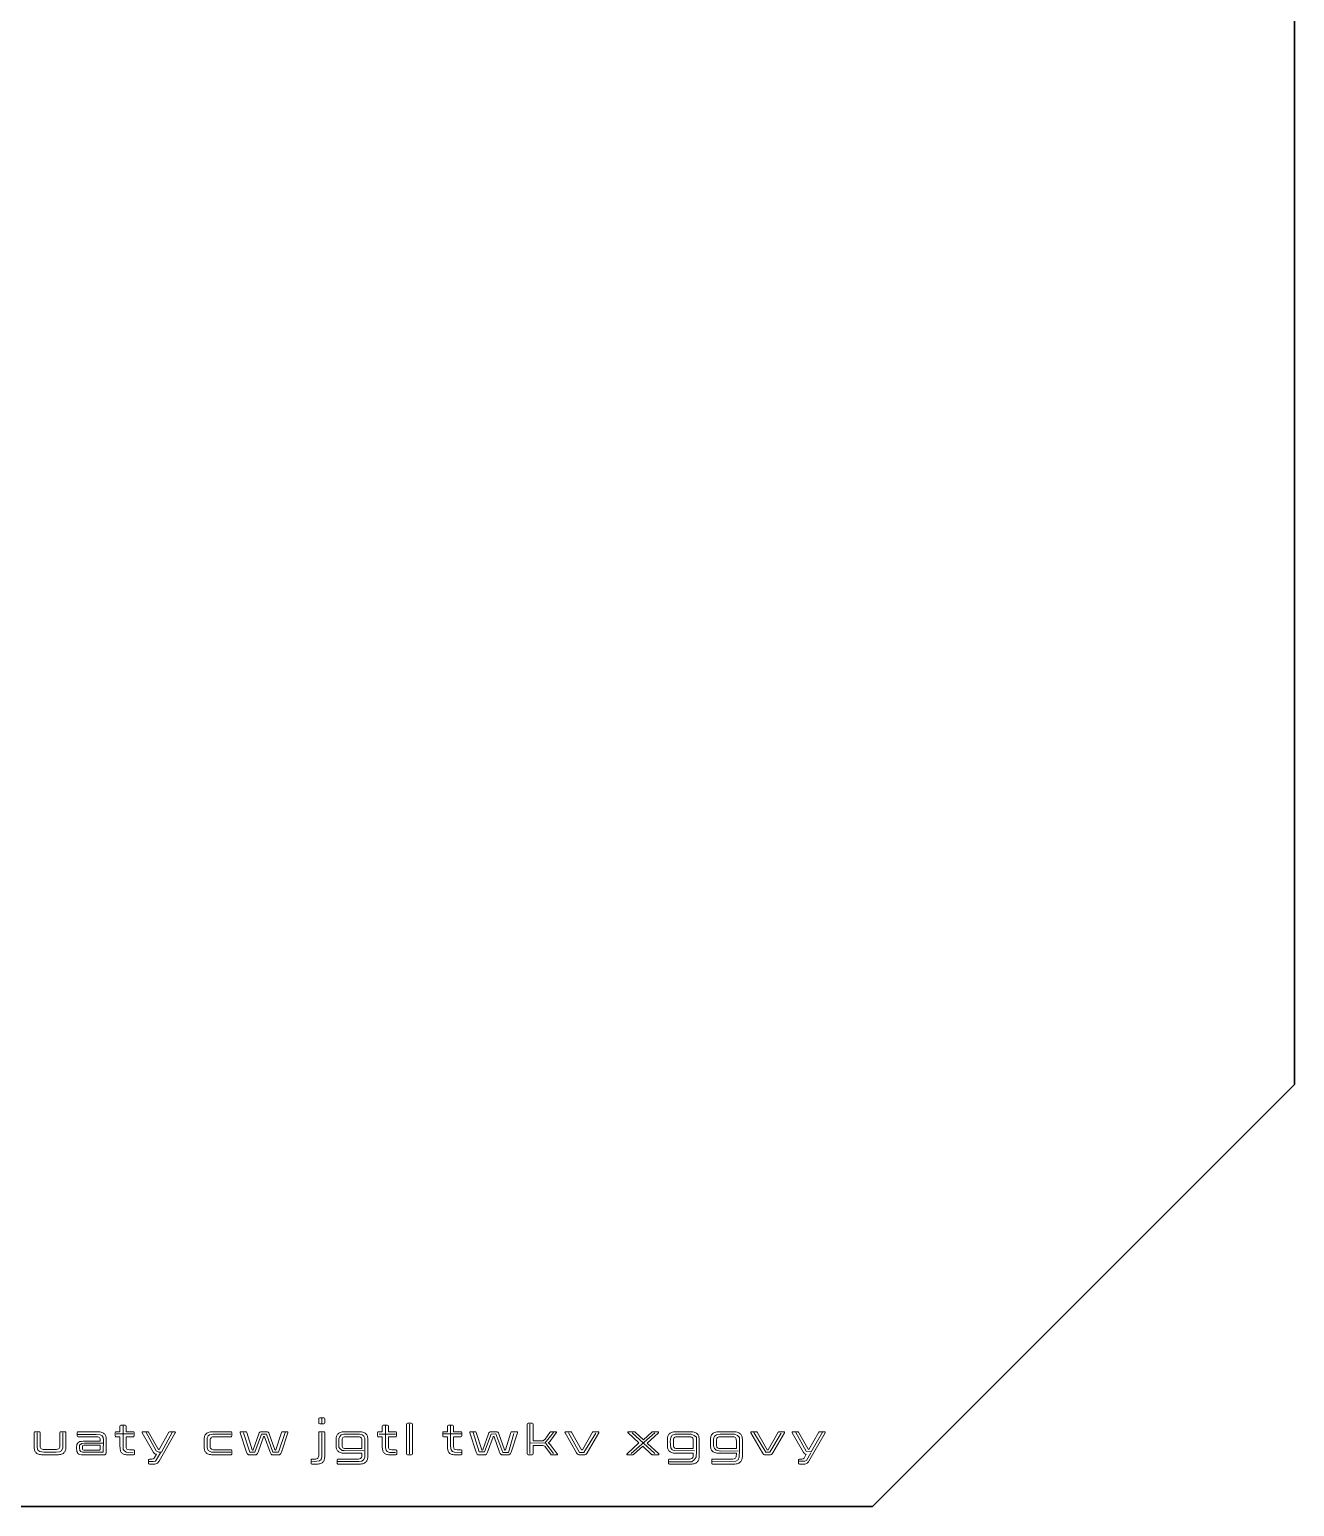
# Model space of a CAD drawing. Extents: x 6 to 143, y -103 to -23.
# Drawn here: x 108.61 to 142.86, y -102.86 to -62.86 of the extents above; entities that cross this region are included whole.
import ezdxf

# ---------------------------------------------------------------- set-up
doc = ezdxf.new("R2010")
doc.units = 0
doc.header["$MEASUREMENT"] = 0
doc.layers.add('Cipher3', color=7, linetype='Continuous', lineweight=0)
doc.layers.add('EdgeTop', color=7, linetype='Continuous', lineweight=0)

msp = doc.modelspace()

# ---------------------------------------------------------------- linework, layer by layer
at = {"layer": 'Cipher3', "color": 250, "lineweight": 15, "true_color": 0x231f20}
for p, q in [((116.519, -100.471), (116.519, -100.605)), ((118.896, -100.629), (118.896, -101.43)), ((122.157, -100.632), (122.157, -101.427)), ((110.953, -100.893), (111.415, -100.893)), ((118.075, -100.896), (118.519, -100.896)), ((119.808, -100.89), (120.294, -100.89)), ((122.591, -101.154), (122.793, -101.427)), ((125.542, -100.861), (124.893, -101.427)), ((124.92, -100.861), (125.534, -101.427))]:
    msp.add_line(p, q, dxfattribs=at)
for points in [[(111.14, -100.673), (111.14, -101.172), (111.14, -101.315), (111.168, -101.342), (111.224, -101.384), (111.409, -101.395)], [(118.245, -100.676), (118.245, -101.266), (118.264, -101.336), (118.289, -101.37), (118.355, -101.392), (118.519, -101.398)], [(120.007, -100.67), (120.007, -101.223), (120.025, -101.319), (120.055, -101.371), (120.109, -101.385), (120.294, -101.395)], [(108.813, -100.86), (108.813, -101.253), (108.835, -101.334), (108.881, -101.368), (108.995, -101.389), (109.326, -101.389), (109.415, -101.374), (109.47, -101.347), (109.508, -101.272), (109.508, -100.86)], [(109.914, -100.904), (110.411, -100.904), (110.522, -100.914), (110.571, -100.944), (110.599, -100.989), (110.607, -101.057), (110.598, -101.384), (110.04, -101.384), (109.992, -101.371), (109.968, -101.344), (109.959, -101.272), (109.962, -101.194), (110.019, -101.156), (110.091, -101.145), (110.613, -101.144)], [(111.758, -100.839), (112.032, -101.354), (112.105, -101.384), (112.183, -101.384), (112.475, -100.839)], [(114.057, -100.903), (113.571, -100.903), (113.477, -100.92), (113.442, -100.944), (113.413, -101.001), (113.413, -101.126), (113.413, -101.272), (113.444, -101.339), (113.48, -101.362), (113.531, -101.385), (114.057, -101.385)], [(114.4, -100.861), (114.569, -101.385), (114.704, -101.385), (114.886, -100.903), (115.025, -100.896), (115.198, -101.385), (115.345, -101.385), (115.527, -100.852)], [(116.519, -100.864), (116.519, -101.507), (116.5, -101.581), (116.456, -101.625), (116.242, -101.645)], [(116.954, -101.636), (117.536, -101.636), (117.606, -101.629), (117.662, -101.589), (117.683, -101.518), (117.683, -101.008), (117.66, -100.95), (117.616, -100.915), (117.541, -100.896), (117.12, -100.896), (117.047, -100.919), (117.008, -100.96), (116.983, -101.024), (116.983, -101.248), (117.013, -101.291), (117.068, -101.338), (117.125, -101.346), (117.654, -101.347)], [(120.621, -100.855), (120.782, -101.379), (120.93, -101.379), (121.109, -100.898), (121.236, -100.89), (121.419, -101.395), (121.574, -101.395), (121.719, -100.88)], [(122.17, -101.134), (122.562, -101.145), (122.793, -100.855)], [(123.204, -100.861), (123.499, -101.398), (123.618, -101.398), (123.94, -100.871)], [(125.926, -101.65), (126.543, -101.65), (126.602, -101.597), (126.654, -101.523), (126.662, -101.365), (126.662, -100.976), (126.606, -100.933), (126.523, -100.899), (126.401, -100.899), (126.087, -100.899), (126.009, -100.928), (125.974, -100.987), (125.955, -101.094), (125.97, -101.272), (126.004, -101.323), (126.064, -101.346), (126.614, -101.352)], [(127.089, -101.65), (127.733, -101.631), (127.792, -101.594), (127.819, -101.524), (127.829, -101.33), (127.829, -100.986), (127.778, -100.939), (127.693, -100.899), (127.304, -100.899), (127.208, -100.92), (127.156, -100.95), (127.124, -101.024), (127.124, -101.217), (127.151, -101.291), (127.196, -101.333), (127.317, -101.357), (127.793, -101.355)], [(128.217, -100.855), (128.542, -101.387), (128.652, -101.387), (128.96, -100.869)], [(129.355, -100.855), (129.634, -101.362), (129.771, -101.379), (130.082, -100.847)], [(112.156, -101.406), (112.019, -101.626), (111.954, -101.639), (111.85, -101.639)], [(129.758, -101.406), (129.642, -101.61), (129.596, -101.632), (129.449, -101.632)]]:
    msp.add_lwpolyline(points, dxfattribs=at)
for points, knots in [([(111.056, -100.832), (111.056, -100.832), (111.056, -100.681), (111.056, -100.681), (111.056, -100.664), (111.064, -100.656), (111.081, -100.656), (111.081, -100.656), (111.194, -100.656), (111.194, -100.656), (111.211, -100.656), (111.219, -100.664), (111.219, -100.681), (111.219, -100.681), (111.219, -100.832), (111.219, -100.832), (111.219, -100.832), (111.419, -100.832), (111.419, -100.832), (111.433, -100.832), (111.44, -100.839), (111.44, -100.852), (111.44, -100.852), (111.44, -100.946), (111.44, -100.946), (111.44, -100.96), (111.433, -100.967), (111.419, -100.967), (111.419, -100.967), (111.219, -100.967), (111.219, -100.967), (111.219, -100.967), (111.219, -101.232), (111.219, -101.232), (111.219, -101.264), (111.226, -101.287), (111.239, -101.302), (111.252, -101.317), (111.277, -101.324), (111.315, -101.324), (111.315, -101.324), (111.426, -101.324), (111.426, -101.324), (111.44, -101.324), (111.447, -101.331), (111.447, -101.345), (111.447, -101.345), (111.447, -101.439), (111.447, -101.439), (111.447, -101.452), (111.44, -101.459), (111.426, -101.459), (111.426, -101.459), (111.288, -101.459), (111.288, -101.459), (111.242, -101.459), (111.204, -101.455), (111.175, -101.447), (111.145, -101.438), (111.121, -101.425), (111.103, -101.407), (111.085, -101.388), (111.073, -101.365), (111.066, -101.336), (111.059, -101.307), (111.056, -101.272), (111.056, -101.232), (111.056, -101.232), (111.056, -100.967), (111.056, -100.967), (111.056, -100.967), (110.947, -100.967), (110.947, -100.967), (110.933, -100.967), (110.927, -100.96), (110.927, -100.946), (110.927, -100.946), (110.927, -100.852), (110.927, -100.852), (110.927, -100.839), (110.933, -100.832), (110.947, -100.832), (110.947, -100.832), (111.056, -100.832), (111.056, -100.832)], [0, 0, 0, 0, 1, 1, 1, 2, 2, 2, 3, 3, 3, 4, 4, 4, 5, 5, 5, 6, 6, 6, 7, 7, 7, 8, 8, 8, 9, 9, 9, 10, 10, 10, 11, 11, 11, 12, 12, 12, 13, 13, 13, 14, 14, 14, 15, 15, 15, 16, 16, 16, 17, 17, 17, 18, 18, 18, 19, 19, 19, 20, 20, 20, 21, 21, 21, 22, 22, 22, 23, 23, 23, 24, 24, 24, 25, 25, 25, 26, 26, 26, 27, 27, 27, 28, 28, 28, 28]), ([(116.576, -100.458), (116.592, -100.458), (116.601, -100.466), (116.601, -100.483), (116.601, -100.483), (116.601, -100.592), (116.601, -100.592), (116.601, -100.609), (116.592, -100.618), (116.576, -100.618), (116.576, -100.618), (116.464, -100.618), (116.464, -100.618), (116.446, -100.618), (116.437, -100.609), (116.437, -100.592), (116.437, -100.592), (116.437, -100.483), (116.437, -100.483), (116.437, -100.466), (116.446, -100.458), (116.464, -100.458), (116.464, -100.458), (116.576, -100.458), (116.576, -100.458)], [0, 0, 0, 0, 1, 1, 1, 2, 2, 2, 3, 3, 3, 4, 4, 4, 5, 5, 5, 6, 6, 6, 7, 7, 7, 8, 8, 8, 8]), ([(118.158, -100.832), (118.158, -100.832), (118.158, -100.681), (118.158, -100.681), (118.158, -100.664), (118.167, -100.656), (118.183, -100.656), (118.183, -100.656), (118.297, -100.656), (118.297, -100.656), (118.313, -100.656), (118.322, -100.664), (118.322, -100.681), (118.322, -100.681), (118.322, -100.832), (118.322, -100.832), (118.322, -100.832), (118.522, -100.832), (118.522, -100.832), (118.535, -100.832), (118.542, -100.839), (118.542, -100.852), (118.542, -100.852), (118.542, -100.946), (118.542, -100.946), (118.542, -100.96), (118.535, -100.967), (118.522, -100.967), (118.522, -100.967), (118.322, -100.967), (118.322, -100.967), (118.322, -100.967), (118.322, -101.232), (118.322, -101.232), (118.322, -101.264), (118.328, -101.287), (118.341, -101.302), (118.354, -101.317), (118.38, -101.324), (118.418, -101.324), (118.418, -101.324), (118.529, -101.324), (118.529, -101.324), (118.542, -101.324), (118.549, -101.331), (118.549, -101.345), (118.549, -101.345), (118.549, -101.439), (118.549, -101.439), (118.549, -101.452), (118.542, -101.459), (118.529, -101.459), (118.529, -101.459), (118.39, -101.459), (118.39, -101.459), (118.345, -101.459), (118.307, -101.455), (118.277, -101.447), (118.248, -101.438), (118.224, -101.425), (118.206, -101.407), (118.188, -101.388), (118.175, -101.365), (118.169, -101.336), (118.162, -101.307), (118.158, -101.272), (118.158, -101.232), (118.158, -101.232), (118.158, -100.967), (118.158, -100.967), (118.158, -100.967), (118.05, -100.967), (118.05, -100.967), (118.036, -100.967), (118.029, -100.96), (118.029, -100.946), (118.029, -100.946), (118.029, -100.852), (118.029, -100.852), (118.029, -100.839), (118.036, -100.832), (118.05, -100.832), (118.05, -100.832), (118.158, -100.832), (118.158, -100.832)], [0, 0, 0, 0, 1, 1, 1, 2, 2, 2, 3, 3, 3, 4, 4, 4, 5, 5, 5, 6, 6, 6, 7, 7, 7, 8, 8, 8, 9, 9, 9, 10, 10, 10, 11, 11, 11, 12, 12, 12, 13, 13, 13, 14, 14, 14, 15, 15, 15, 16, 16, 16, 17, 17, 17, 18, 18, 18, 19, 19, 19, 20, 20, 20, 21, 21, 21, 22, 22, 22, 23, 23, 23, 24, 24, 24, 25, 25, 25, 26, 26, 26, 27, 27, 27, 28, 28, 28, 28]), ([(118.952, -100.602), (118.968, -100.602), (118.977, -100.61), (118.977, -100.627), (118.977, -100.627), (118.977, -101.434), (118.977, -101.434), (118.977, -101.451), (118.968, -101.459), (118.952, -101.459), (118.952, -101.459), (118.839, -101.459), (118.839, -101.459), (118.823, -101.459), (118.814, -101.451), (118.814, -101.434), (118.814, -101.434), (118.814, -100.627), (118.814, -100.627), (118.814, -100.61), (118.823, -100.602), (118.839, -100.602), (118.839, -100.602), (118.952, -100.602), (118.952, -100.602)], [0, 0, 0, 0, 1, 1, 1, 2, 2, 2, 3, 3, 3, 4, 4, 4, 5, 5, 5, 6, 6, 6, 7, 7, 7, 8, 8, 8, 8]), ([(119.924, -100.832), (119.924, -100.832), (119.924, -100.681), (119.924, -100.681), (119.924, -100.664), (119.932, -100.656), (119.949, -100.656), (119.949, -100.656), (120.062, -100.656), (120.062, -100.656), (120.079, -100.656), (120.087, -100.664), (120.087, -100.681), (120.087, -100.681), (120.087, -100.832), (120.087, -100.832), (120.087, -100.832), (120.287, -100.832), (120.287, -100.832), (120.301, -100.832), (120.308, -100.839), (120.308, -100.852), (120.308, -100.852), (120.308, -100.946), (120.308, -100.946), (120.308, -100.96), (120.301, -100.967), (120.287, -100.967), (120.287, -100.967), (120.087, -100.967), (120.087, -100.967), (120.087, -100.967), (120.087, -101.232), (120.087, -101.232), (120.087, -101.264), (120.094, -101.287), (120.107, -101.302), (120.12, -101.317), (120.145, -101.324), (120.183, -101.324), (120.183, -101.324), (120.294, -101.324), (120.294, -101.324), (120.308, -101.324), (120.315, -101.331), (120.315, -101.345), (120.315, -101.345), (120.315, -101.439), (120.315, -101.439), (120.315, -101.452), (120.308, -101.459), (120.294, -101.459), (120.294, -101.459), (120.156, -101.459), (120.156, -101.459), (120.11, -101.459), (120.073, -101.455), (120.043, -101.447), (120.013, -101.438), (119.989, -101.425), (119.971, -101.407), (119.954, -101.388), (119.941, -101.365), (119.934, -101.336), (119.927, -101.307), (119.924, -101.272), (119.924, -101.232), (119.924, -101.232), (119.924, -100.967), (119.924, -100.967), (119.924, -100.967), (119.815, -100.967), (119.815, -100.967), (119.802, -100.967), (119.795, -100.96), (119.795, -100.946), (119.795, -100.946), (119.795, -100.852), (119.795, -100.852), (119.795, -100.839), (119.802, -100.832), (119.815, -100.832), (119.815, -100.832), (119.924, -100.832), (119.924, -100.832)], [0, 0, 0, 0, 1, 1, 1, 2, 2, 2, 3, 3, 3, 4, 4, 4, 5, 5, 5, 6, 6, 6, 7, 7, 7, 8, 8, 8, 9, 9, 9, 10, 10, 10, 11, 11, 11, 12, 12, 12, 13, 13, 13, 14, 14, 14, 15, 15, 15, 16, 16, 16, 17, 17, 17, 18, 18, 18, 19, 19, 19, 20, 20, 20, 21, 21, 21, 22, 22, 22, 23, 23, 23, 24, 24, 24, 25, 25, 25, 26, 26, 26, 27, 27, 27, 28, 28, 28, 28]), ([(122.219, -100.602), (122.236, -100.602), (122.244, -100.61), (122.244, -100.627), (122.244, -100.627), (122.244, -101.08), (122.244, -101.08), (122.244, -101.08), (122.454, -101.08), (122.454, -101.08), (122.47, -101.08), (122.484, -101.079), (122.495, -101.078), (122.506, -101.077), (122.516, -101.075), (122.524, -101.071), (122.533, -101.068), (122.54, -101.063), (122.546, -101.057), (122.553, -101.051), (122.56, -101.042), (122.568, -101.032), (122.568, -101.032), (122.695, -100.851), (122.695, -100.851), (122.7, -100.844), (122.705, -100.839), (122.71, -100.836), (122.715, -100.833), (122.721, -100.832), (122.73, -100.832), (122.73, -100.832), (122.859, -100.832), (122.859, -100.832), (122.867, -100.832), (122.873, -100.835), (122.875, -100.841), (122.877, -100.848), (122.876, -100.855), (122.87, -100.863), (122.87, -100.863), (122.723, -101.065), (122.723, -101.065), (122.7, -101.096), (122.677, -101.121), (122.652, -101.138), (122.683, -101.156), (122.71, -101.18), (122.733, -101.211), (122.733, -101.211), (122.895, -101.431), (122.895, -101.431), (122.9, -101.437), (122.901, -101.443), (122.898, -101.45), (122.896, -101.456), (122.89, -101.459), (122.882, -101.459), (122.882, -101.459), (122.754, -101.459), (122.754, -101.459), (122.744, -101.459), (122.737, -101.458), (122.732, -101.456), (122.727, -101.454), (122.723, -101.449), (122.718, -101.443), (122.718, -101.443), (122.579, -101.251), (122.579, -101.251), (122.565, -101.233), (122.551, -101.22), (122.535, -101.213), (122.519, -101.207), (122.496, -101.203), (122.465, -101.203), (122.465, -101.203), (122.244, -101.203), (122.244, -101.203), (122.244, -101.203), (122.244, -101.434), (122.244, -101.434), (122.244, -101.451), (122.236, -101.459), (122.219, -101.459), (122.219, -101.459), (122.107, -101.459), (122.107, -101.459), (122.089, -101.459), (122.081, -101.451), (122.081, -101.434), (122.081, -101.434), (122.081, -100.627), (122.081, -100.627), (122.081, -100.61), (122.089, -100.602), (122.107, -100.602), (122.107, -100.602), (122.219, -100.602), (122.219, -100.602)], [0, 0, 0, 0, 1, 1, 1, 2, 2, 2, 3, 3, 3, 4, 4, 4, 5, 5, 5, 6, 6, 6, 7, 7, 7, 8, 8, 8, 9, 9, 9, 10, 10, 10, 11, 11, 11, 12, 12, 12, 13, 13, 13, 14, 14, 14, 15, 15, 15, 16, 16, 16, 17, 17, 17, 18, 18, 18, 19, 19, 19, 20, 20, 20, 21, 21, 21, 22, 22, 22, 23, 23, 23, 24, 24, 24, 25, 25, 25, 26, 26, 26, 27, 27, 27, 28, 28, 28, 29, 29, 29, 30, 30, 30, 31, 31, 31, 32, 32, 32, 33, 33, 33, 33]), ([(108.868, -100.832), (108.885, -100.832), (108.893, -100.841), (108.893, -100.858), (108.893, -100.858), (108.893, -101.188), (108.893, -101.188), (108.893, -101.213), (108.895, -101.233), (108.898, -101.249), (108.901, -101.265), (108.907, -101.278), (108.915, -101.287), (108.923, -101.297), (108.935, -101.304), (108.95, -101.308), (108.966, -101.312), (108.986, -101.314), (109.011, -101.314), (109.011, -101.314), (109.305, -101.314), (109.305, -101.314), (109.33, -101.314), (109.35, -101.312), (109.366, -101.308), (109.383, -101.304), (109.395, -101.297), (109.405, -101.287), (109.414, -101.278), (109.421, -101.265), (109.425, -101.249), (109.429, -101.233), (109.431, -101.213), (109.431, -101.188), (109.431, -101.188), (109.431, -100.858), (109.431, -100.858), (109.431, -100.841), (109.439, -100.832), (109.456, -100.832), (109.456, -100.832), (109.568, -100.832), (109.568, -100.832), (109.584, -100.832), (109.593, -100.841), (109.593, -100.858), (109.593, -100.858), (109.593, -101.228), (109.593, -101.228), (109.593, -101.269), (109.588, -101.305), (109.579, -101.334), (109.57, -101.363), (109.555, -101.387), (109.534, -101.406), (109.513, -101.425), (109.485, -101.438), (109.45, -101.447), (109.415, -101.455), (109.372, -101.459), (109.321, -101.459), (109.321, -101.459), (109.002, -101.459), (109.002, -101.459), (108.95, -101.459), (108.907, -101.455), (108.872, -101.447), (108.837, -101.438), (108.81, -101.425), (108.789, -101.406), (108.768, -101.387), (108.753, -101.363), (108.744, -101.334), (108.735, -101.305), (108.73, -101.269), (108.73, -101.228), (108.73, -101.228), (108.73, -100.858), (108.73, -100.858), (108.73, -100.841), (108.739, -100.832), (108.756, -100.832), (108.756, -100.832), (108.868, -100.832), (108.868, -100.832)], [0, 0, 0, 0, 1, 1, 1, 2, 2, 2, 3, 3, 3, 4, 4, 4, 5, 5, 5, 6, 6, 6, 7, 7, 7, 8, 8, 8, 9, 9, 9, 10, 10, 10, 11, 11, 11, 12, 12, 12, 13, 13, 13, 14, 14, 14, 15, 15, 15, 16, 16, 16, 17, 17, 17, 18, 18, 18, 19, 19, 19, 20, 20, 20, 21, 21, 21, 22, 22, 22, 23, 23, 23, 24, 24, 24, 25, 25, 25, 26, 26, 26, 27, 27, 27, 28, 28, 28, 28]), ([(112.537, -100.832), (112.545, -100.832), (112.551, -100.835), (112.554, -100.84), (112.556, -100.846), (112.556, -100.853), (112.552, -100.86), (112.552, -100.86), (112.113, -101.634), (112.113, -101.634), (112.098, -101.661), (112.076, -101.68), (112.048, -101.693), (112.02, -101.706), (111.982, -101.712), (111.932, -101.712), (111.932, -101.712), (111.852, -101.712), (111.852, -101.712), (111.839, -101.712), (111.832, -101.705), (111.832, -101.691), (111.832, -101.691), (111.832, -101.598), (111.832, -101.598), (111.832, -101.584), (111.839, -101.577), (111.852, -101.577), (111.852, -101.577), (111.92, -101.577), (111.92, -101.577), (111.949, -101.577), (111.968, -101.568), (111.978, -101.551), (111.978, -101.551), (112.04, -101.442), (112.04, -101.442), (112.021, -101.441), (112.006, -101.436), (111.996, -101.428), (111.985, -101.421), (111.976, -101.409), (111.966, -101.393), (111.966, -101.393), (111.658, -100.86), (111.658, -100.86), (111.654, -100.853), (111.654, -100.846), (111.656, -100.84), (111.659, -100.835), (111.664, -100.832), (111.673, -100.832), (111.673, -100.832), (111.804, -100.832), (111.804, -100.832), (111.817, -100.832), (111.826, -100.837), (111.832, -100.848), (111.832, -100.848), (112.085, -101.288), (112.085, -101.288), (112.091, -101.299), (112.096, -101.306), (112.1, -101.309), (112.103, -101.312), (112.108, -101.314), (112.113, -101.314), (112.113, -101.314), (112.381, -100.848), (112.381, -100.848), (112.387, -100.837), (112.396, -100.832), (112.409, -100.832), (112.409, -100.832), (112.537, -100.832), (112.537, -100.832)], [0, 0, 0, 0, 1, 1, 1, 2, 2, 2, 3, 3, 3, 4, 4, 4, 5, 5, 5, 6, 6, 6, 7, 7, 7, 8, 8, 8, 9, 9, 9, 10, 10, 10, 11, 11, 11, 12, 12, 12, 13, 13, 13, 14, 14, 14, 15, 15, 15, 16, 16, 16, 17, 17, 17, 18, 18, 18, 19, 19, 19, 20, 20, 20, 21, 21, 21, 22, 22, 22, 23, 23, 23, 24, 24, 24, 25, 25, 25, 25]), ([(114.064, -100.832), (114.077, -100.832), (114.084, -100.839), (114.084, -100.852), (114.084, -100.852), (114.084, -100.948), (114.084, -100.948), (114.084, -100.962), (114.077, -100.969), (114.064, -100.969), (114.064, -100.969), (113.62, -100.969), (113.62, -100.969), (113.595, -100.969), (113.575, -100.971), (113.558, -100.975), (113.543, -100.979), (113.53, -100.986), (113.521, -100.996), (113.512, -101.005), (113.505, -101.018), (113.501, -101.035), (113.498, -101.051), (113.496, -101.071), (113.496, -101.095), (113.496, -101.095), (113.496, -101.196), (113.496, -101.196), (113.496, -101.221), (113.498, -101.241), (113.501, -101.257), (113.505, -101.273), (113.512, -101.286), (113.521, -101.295), (113.53, -101.305), (113.543, -101.312), (113.558, -101.316), (113.575, -101.32), (113.595, -101.322), (113.62, -101.322), (113.62, -101.322), (114.064, -101.322), (114.064, -101.322), (114.077, -101.322), (114.084, -101.329), (114.084, -101.343), (114.084, -101.343), (114.084, -101.439), (114.084, -101.439), (114.084, -101.452), (114.077, -101.459), (114.064, -101.459), (114.064, -101.459), (113.604, -101.459), (113.604, -101.459), (113.552, -101.459), (113.509, -101.455), (113.475, -101.447), (113.44, -101.438), (113.412, -101.425), (113.391, -101.406), (113.37, -101.387), (113.355, -101.363), (113.346, -101.334), (113.337, -101.305), (113.332, -101.269), (113.332, -101.228), (113.332, -101.228), (113.332, -101.064), (113.332, -101.064), (113.332, -101.023), (113.337, -100.987), (113.346, -100.958), (113.355, -100.929), (113.37, -100.905), (113.391, -100.886), (113.412, -100.867), (113.44, -100.854), (113.475, -100.845), (113.509, -100.836), (113.552, -100.832), (113.604, -100.832), (113.604, -100.832), (114.064, -100.832), (114.064, -100.832)], [0, 0, 0, 0, 1, 1, 1, 2, 2, 2, 3, 3, 3, 4, 4, 4, 5, 5, 5, 6, 6, 6, 7, 7, 7, 8, 8, 8, 9, 9, 9, 10, 10, 10, 11, 11, 11, 12, 12, 12, 13, 13, 13, 14, 14, 14, 15, 15, 15, 16, 16, 16, 17, 17, 17, 18, 18, 18, 19, 19, 19, 20, 20, 20, 21, 21, 21, 22, 22, 22, 23, 23, 23, 24, 24, 24, 25, 25, 25, 26, 26, 26, 27, 27, 27, 28, 28, 28, 28]), ([(114.461, -100.832), (114.475, -100.832), (114.484, -100.838), (114.488, -100.85), (114.488, -100.85), (114.635, -101.32), (114.635, -101.32), (114.637, -101.325), (114.641, -101.328), (114.646, -101.328), (114.646, -101.328), (114.651, -101.328), (114.651, -101.328), (114.658, -101.328), (114.662, -101.325), (114.662, -101.32), (114.662, -101.32), (114.817, -100.887), (114.817, -100.887), (114.824, -100.866), (114.833, -100.852), (114.843, -100.844), (114.854, -100.836), (114.869, -100.832), (114.89, -100.832), (114.89, -100.832), (115.026, -100.832), (115.026, -100.832), (115.046, -100.832), (115.062, -100.836), (115.072, -100.844), (115.082, -100.852), (115.091, -100.866), (115.099, -100.887), (115.099, -100.887), (115.252, -101.32), (115.252, -101.32), (115.253, -101.325), (115.257, -101.328), (115.264, -101.328), (115.264, -101.328), (115.268, -101.328), (115.268, -101.328), (115.273, -101.328), (115.277, -101.325), (115.28, -101.32), (115.28, -101.32), (115.428, -100.85), (115.428, -100.85), (115.431, -100.838), (115.439, -100.832), (115.454, -100.832), (115.454, -100.832), (115.584, -100.832), (115.584, -100.832), (115.593, -100.832), (115.6, -100.834), (115.602, -100.839), (115.605, -100.844), (115.605, -100.851), (115.603, -100.859), (115.603, -100.859), (115.429, -101.388), (115.429, -101.388), (115.42, -101.417), (115.409, -101.436), (115.397, -101.445), (115.384, -101.455), (115.366, -101.459), (115.341, -101.459), (115.341, -101.459), (115.197, -101.459), (115.197, -101.459), (115.177, -101.459), (115.162, -101.454), (115.152, -101.444), (115.141, -101.434), (115.131, -101.415), (115.121, -101.388), (115.121, -101.388), (114.97, -100.971), (114.97, -100.971), (114.968, -100.967), (114.965, -100.964), (114.96, -100.964), (114.96, -100.964), (114.953, -100.964), (114.953, -100.964), (114.947, -100.964), (114.943, -100.967), (114.942, -100.971), (114.942, -100.971), (114.793, -101.388), (114.793, -101.388), (114.783, -101.415), (114.773, -101.434), (114.762, -101.444), (114.751, -101.454), (114.736, -101.459), (114.716, -101.459), (114.716, -101.459), (114.572, -101.459), (114.572, -101.459), (114.548, -101.459), (114.529, -101.455), (114.517, -101.445), (114.504, -101.436), (114.493, -101.417), (114.484, -101.388), (114.484, -101.388), (114.313, -100.859), (114.313, -100.859), (114.31, -100.851), (114.31, -100.844), (114.313, -100.839), (114.315, -100.834), (114.321, -100.832), (114.332, -100.832), (114.332, -100.832), (114.461, -100.832), (114.461, -100.832)], [0, 0, 0, 0, 1, 1, 1, 2, 2, 2, 3, 3, 3, 4, 4, 4, 5, 5, 5, 6, 6, 6, 7, 7, 7, 8, 8, 8, 9, 9, 9, 10, 10, 10, 11, 11, 11, 12, 12, 12, 13, 13, 13, 14, 14, 14, 15, 15, 15, 16, 16, 16, 17, 17, 17, 18, 18, 18, 19, 19, 19, 20, 20, 20, 21, 21, 21, 22, 22, 22, 23, 23, 23, 24, 24, 24, 25, 25, 25, 26, 26, 26, 27, 27, 27, 28, 28, 28, 29, 29, 29, 30, 30, 30, 31, 31, 31, 32, 32, 32, 33, 33, 33, 34, 34, 34, 35, 35, 35, 36, 36, 36, 37, 37, 37, 38, 38, 38, 39, 39, 39, 40, 40, 40, 40]), ([(116.576, -100.832), (116.592, -100.832), (116.601, -100.841), (116.601, -100.858), (116.601, -100.858), (116.601, -101.482), (116.601, -101.482), (116.601, -101.523), (116.597, -101.558), (116.588, -101.587), (116.58, -101.616), (116.565, -101.64), (116.545, -101.659), (116.525, -101.677), (116.498, -101.691), (116.465, -101.699), (116.431, -101.708), (116.39, -101.712), (116.34, -101.712), (116.34, -101.712), (116.25, -101.712), (116.25, -101.712), (116.236, -101.712), (116.229, -101.705), (116.229, -101.691), (116.229, -101.691), (116.229, -101.595), (116.229, -101.595), (116.229, -101.582), (116.236, -101.575), (116.25, -101.575), (116.25, -101.575), (116.324, -101.575), (116.324, -101.575), (116.347, -101.575), (116.366, -101.573), (116.38, -101.568), (116.395, -101.564), (116.406, -101.557), (116.415, -101.548), (116.424, -101.538), (116.43, -101.526), (116.433, -101.51), (116.436, -101.493), (116.437, -101.474), (116.437, -101.45), (116.437, -101.45), (116.437, -100.858), (116.437, -100.858), (116.437, -100.841), (116.446, -100.832), (116.464, -100.832), (116.464, -100.832), (116.576, -100.832), (116.576, -100.832)], [0, 0, 0, 0, 1, 1, 1, 2, 2, 2, 3, 3, 3, 4, 4, 4, 5, 5, 5, 6, 6, 6, 7, 7, 7, 8, 8, 8, 9, 9, 9, 10, 10, 10, 11, 11, 11, 12, 12, 12, 13, 13, 13, 14, 14, 14, 15, 15, 15, 16, 16, 16, 17, 17, 17, 18, 18, 18, 18]), ([(117.497, -100.832), (117.549, -100.832), (117.592, -100.836), (117.627, -100.845), (117.661, -100.854), (117.689, -100.867), (117.71, -100.886), (117.732, -100.904), (117.747, -100.928), (117.756, -100.957), (117.764, -100.986), (117.769, -101.022), (117.769, -101.063), (117.769, -101.063), (117.769, -101.479), (117.769, -101.479), (117.769, -101.52), (117.764, -101.556), (117.756, -101.586), (117.747, -101.615), (117.732, -101.639), (117.71, -101.658), (117.689, -101.676), (117.661, -101.69), (117.627, -101.699), (117.592, -101.707), (117.549, -101.712), (117.497, -101.712), (117.497, -101.712), (116.958, -101.712), (116.958, -101.712), (116.945, -101.712), (116.938, -101.705), (116.938, -101.691), (116.938, -101.691), (116.938, -101.595), (116.938, -101.595), (116.938, -101.582), (116.945, -101.575), (116.958, -101.575), (116.958, -101.575), (117.481, -101.575), (117.481, -101.575), (117.506, -101.575), (117.527, -101.573), (117.542, -101.568), (117.558, -101.564), (117.571, -101.557), (117.581, -101.548), (117.59, -101.538), (117.597, -101.525), (117.601, -101.509), (117.605, -101.493), (117.606, -101.472), (117.606, -101.448), (117.606, -101.448), (117.606, -101.418), (117.606, -101.418), (117.606, -101.418), (117.177, -101.418), (117.177, -101.418), (117.125, -101.418), (117.082, -101.414), (117.047, -101.405), (117.012, -101.396), (116.985, -101.382), (116.964, -101.364), (116.943, -101.345), (116.928, -101.321), (116.918, -101.292), (116.909, -101.262), (116.905, -101.227), (116.905, -101.185), (116.905, -101.185), (116.905, -101.065), (116.905, -101.065), (116.905, -101.023), (116.909, -100.987), (116.918, -100.958), (116.928, -100.929), (116.943, -100.905), (116.964, -100.886), (116.985, -100.867), (117.012, -100.854), (117.047, -100.845), (117.082, -100.836), (117.125, -100.832), (117.177, -100.832), (117.177, -100.832), (117.497, -100.832), (117.497, -100.832)], [0, 0, 0, 0, 1, 1, 1, 2, 2, 2, 3, 3, 3, 4, 4, 4, 5, 5, 5, 6, 6, 6, 7, 7, 7, 8, 8, 8, 9, 9, 9, 10, 10, 10, 11, 11, 11, 12, 12, 12, 13, 13, 13, 14, 14, 14, 15, 15, 15, 16, 16, 16, 17, 17, 17, 18, 18, 18, 19, 19, 19, 20, 20, 20, 21, 21, 21, 22, 22, 22, 23, 23, 23, 24, 24, 24, 25, 25, 25, 26, 26, 26, 27, 27, 27, 28, 28, 28, 29, 29, 29, 30, 30, 30, 30]), ([(117.068, -101.184), (117.068, -101.204), (117.07, -101.22), (117.074, -101.234), (117.078, -101.247), (117.084, -101.258), (117.094, -101.267), (117.103, -101.275), (117.116, -101.282), (117.132, -101.286), (117.148, -101.289), (117.168, -101.291), (117.193, -101.291), (117.193, -101.291), (117.606, -101.291), (117.606, -101.291), (117.606, -101.291), (117.606, -101.078), (117.606, -101.078), (117.606, -101.037), (117.598, -101.009), (117.581, -100.992), (117.564, -100.975), (117.53, -100.967), (117.481, -100.967), (117.481, -100.967), (117.193, -100.967), (117.193, -100.967), (117.168, -100.967), (117.148, -100.969), (117.132, -100.972), (117.116, -100.976), (117.103, -100.982), (117.094, -100.991), (117.084, -101), (117.078, -101.011), (117.074, -101.025), (117.07, -101.039), (117.068, -101.055), (117.068, -101.074), (117.068, -101.074), (117.068, -101.184), (117.068, -101.184)], [0, 0, 0, 0, 1, 1, 1, 2, 2, 2, 3, 3, 3, 4, 4, 4, 5, 5, 5, 6, 6, 6, 7, 7, 7, 8, 8, 8, 9, 9, 9, 10, 10, 10, 11, 11, 11, 12, 12, 12, 13, 13, 13, 14, 14, 14, 14]), ([(120.676, -100.832), (120.69, -100.832), (120.698, -100.838), (120.702, -100.85), (120.702, -100.85), (120.85, -101.32), (120.85, -101.32), (120.852, -101.325), (120.856, -101.328), (120.861, -101.328), (120.861, -101.328), (120.866, -101.328), (120.866, -101.328), (120.873, -101.328), (120.876, -101.325), (120.877, -101.32), (120.877, -101.32), (121.031, -100.887), (121.031, -100.887), (121.039, -100.866), (121.048, -100.852), (121.058, -100.844), (121.068, -100.836), (121.084, -100.832), (121.105, -100.832), (121.105, -100.832), (121.241, -100.832), (121.241, -100.832), (121.261, -100.832), (121.277, -100.836), (121.287, -100.844), (121.297, -100.852), (121.306, -100.866), (121.314, -100.887), (121.314, -100.887), (121.467, -101.32), (121.467, -101.32), (121.468, -101.325), (121.471, -101.328), (121.478, -101.328), (121.478, -101.328), (121.483, -101.328), (121.483, -101.328), (121.488, -101.328), (121.492, -101.325), (121.494, -101.32), (121.494, -101.32), (121.643, -100.85), (121.643, -100.85), (121.645, -100.838), (121.654, -100.832), (121.669, -100.832), (121.669, -100.832), (121.798, -100.832), (121.798, -100.832), (121.808, -100.832), (121.814, -100.834), (121.817, -100.839), (121.82, -100.844), (121.82, -100.851), (121.818, -100.859), (121.818, -100.859), (121.644, -101.388), (121.644, -101.388), (121.635, -101.417), (121.624, -101.436), (121.611, -101.445), (121.599, -101.455), (121.58, -101.459), (121.556, -101.459), (121.556, -101.459), (121.412, -101.459), (121.412, -101.459), (121.392, -101.459), (121.377, -101.454), (121.366, -101.444), (121.356, -101.434), (121.345, -101.415), (121.335, -101.388), (121.335, -101.388), (121.185, -100.971), (121.185, -100.971), (121.183, -100.967), (121.18, -100.964), (121.174, -100.964), (121.174, -100.964), (121.167, -100.964), (121.167, -100.964), (121.161, -100.964), (121.158, -100.967), (121.157, -100.971), (121.157, -100.971), (121.008, -101.388), (121.008, -101.388), (120.998, -101.415), (120.987, -101.434), (120.977, -101.444), (120.966, -101.454), (120.951, -101.459), (120.931, -101.459), (120.931, -101.459), (120.787, -101.459), (120.787, -101.459), (120.762, -101.459), (120.744, -101.455), (120.731, -101.445), (120.719, -101.436), (120.708, -101.417), (120.699, -101.388), (120.699, -101.388), (120.527, -100.859), (120.527, -100.859), (120.525, -100.851), (120.525, -100.844), (120.527, -100.839), (120.53, -100.834), (120.536, -100.832), (120.547, -100.832), (120.547, -100.832), (120.676, -100.832), (120.676, -100.832)], [0, 0, 0, 0, 1, 1, 1, 2, 2, 2, 3, 3, 3, 4, 4, 4, 5, 5, 5, 6, 6, 6, 7, 7, 7, 8, 8, 8, 9, 9, 9, 10, 10, 10, 11, 11, 11, 12, 12, 12, 13, 13, 13, 14, 14, 14, 15, 15, 15, 16, 16, 16, 17, 17, 17, 18, 18, 18, 19, 19, 19, 20, 20, 20, 21, 21, 21, 22, 22, 22, 23, 23, 23, 24, 24, 24, 25, 25, 25, 26, 26, 26, 27, 27, 27, 28, 28, 28, 29, 29, 29, 30, 30, 30, 31, 31, 31, 32, 32, 32, 33, 33, 33, 34, 34, 34, 35, 35, 35, 36, 36, 36, 37, 37, 37, 38, 38, 38, 39, 39, 39, 40, 40, 40, 40]), ([(123.254, -100.832), (123.267, -100.832), (123.276, -100.837), (123.282, -100.848), (123.282, -100.848), (123.55, -101.32), (123.55, -101.32), (123.553, -101.324), (123.558, -101.327), (123.563, -101.327), (123.563, -101.327), (123.567, -101.327), (123.567, -101.327), (123.573, -101.327), (123.577, -101.324), (123.58, -101.32), (123.58, -101.32), (123.85, -100.848), (123.85, -100.848), (123.853, -100.842), (123.856, -100.838), (123.86, -100.836), (123.864, -100.833), (123.87, -100.832), (123.877, -100.832), (123.877, -100.832), (124.004, -100.832), (124.004, -100.832), (124.012, -100.832), (124.018, -100.835), (124.02, -100.84), (124.023, -100.846), (124.023, -100.853), (124.019, -100.86), (124.019, -100.86), (123.706, -101.408), (123.706, -101.408), (123.695, -101.427), (123.683, -101.44), (123.669, -101.448), (123.656, -101.455), (123.636, -101.459), (123.61, -101.459), (123.61, -101.459), (123.516, -101.459), (123.516, -101.459), (123.491, -101.459), (123.471, -101.455), (123.458, -101.448), (123.444, -101.44), (123.432, -101.427), (123.421, -101.408), (123.421, -101.408), (123.108, -100.86), (123.108, -100.86), (123.104, -100.853), (123.104, -100.846), (123.106, -100.84), (123.109, -100.835), (123.114, -100.832), (123.123, -100.832), (123.123, -100.832), (123.254, -100.832), (123.254, -100.832)], [0, 0, 0, 0, 1, 1, 1, 2, 2, 2, 3, 3, 3, 4, 4, 4, 5, 5, 5, 6, 6, 6, 7, 7, 7, 8, 8, 8, 9, 9, 9, 10, 10, 10, 11, 11, 11, 12, 12, 12, 13, 13, 13, 14, 14, 14, 15, 15, 15, 16, 16, 16, 17, 17, 17, 18, 18, 18, 19, 19, 19, 20, 20, 20, 21, 21, 21, 21]), ([(124.971, -100.832), (124.979, -100.832), (124.986, -100.833), (124.99, -100.835), (124.995, -100.837), (125, -100.841), (125.004, -100.845), (125.004, -100.845), (125.229, -101.051), (125.229, -101.051), (125.229, -101.051), (125.46, -100.845), (125.46, -100.845), (125.464, -100.841), (125.468, -100.837), (125.473, -100.835), (125.477, -100.833), (125.484, -100.832), (125.492, -100.832), (125.492, -100.832), (125.621, -100.832), (125.621, -100.832), (125.632, -100.832), (125.638, -100.835), (125.64, -100.843), (125.642, -100.85), (125.64, -100.857), (125.634, -100.863), (125.634, -100.863), (125.329, -101.143), (125.329, -101.143), (125.329, -101.143), (125.643, -101.43), (125.643, -101.43), (125.648, -101.436), (125.65, -101.442), (125.649, -101.449), (125.647, -101.456), (125.641, -101.459), (125.63, -101.459), (125.63, -101.459), (125.485, -101.459), (125.485, -101.459), (125.477, -101.459), (125.47, -101.458), (125.465, -101.456), (125.46, -101.454), (125.456, -101.451), (125.452, -101.447), (125.452, -101.447), (125.21, -101.225), (125.21, -101.225), (125.21, -101.225), (124.961, -101.447), (124.961, -101.447), (124.957, -101.451), (124.953, -101.454), (124.948, -101.456), (124.943, -101.458), (124.937, -101.459), (124.929, -101.459), (124.929, -101.459), (124.8, -101.459), (124.8, -101.459), (124.789, -101.459), (124.783, -101.456), (124.781, -101.449), (124.779, -101.442), (124.781, -101.436), (124.787, -101.43), (124.787, -101.43), (125.109, -101.134), (125.109, -101.134), (125.109, -101.134), (124.814, -100.863), (124.814, -100.863), (124.808, -100.857), (124.806, -100.85), (124.808, -100.843), (124.809, -100.835), (124.815, -100.832), (124.826, -100.832), (124.826, -100.832), (124.971, -100.832), (124.971, -100.832)], [0, 0, 0, 0, 1, 1, 1, 2, 2, 2, 3, 3, 3, 4, 4, 4, 5, 5, 5, 6, 6, 6, 7, 7, 7, 8, 8, 8, 9, 9, 9, 10, 10, 10, 11, 11, 11, 12, 12, 12, 13, 13, 13, 14, 14, 14, 15, 15, 15, 16, 16, 16, 17, 17, 17, 18, 18, 18, 19, 19, 19, 20, 20, 20, 21, 21, 21, 22, 22, 22, 23, 23, 23, 24, 24, 24, 25, 25, 25, 26, 26, 26, 27, 27, 27, 28, 28, 28, 28]), ([(126.469, -100.832), (126.521, -100.832), (126.564, -100.836), (126.599, -100.845), (126.633, -100.854), (126.661, -100.867), (126.683, -100.886), (126.704, -100.904), (126.719, -100.928), (126.728, -100.957), (126.737, -100.986), (126.741, -101.022), (126.741, -101.063), (126.741, -101.063), (126.741, -101.479), (126.741, -101.479), (126.741, -101.52), (126.737, -101.556), (126.728, -101.586), (126.719, -101.615), (126.704, -101.639), (126.683, -101.658), (126.661, -101.676), (126.633, -101.69), (126.599, -101.699), (126.564, -101.707), (126.521, -101.712), (126.469, -101.712), (126.469, -101.712), (125.931, -101.712), (125.931, -101.712), (125.917, -101.712), (125.91, -101.705), (125.91, -101.691), (125.91, -101.691), (125.91, -101.595), (125.91, -101.595), (125.91, -101.582), (125.917, -101.575), (125.931, -101.575), (125.931, -101.575), (126.453, -101.575), (126.453, -101.575), (126.478, -101.575), (126.499, -101.573), (126.515, -101.568), (126.531, -101.564), (126.543, -101.557), (126.553, -101.548), (126.563, -101.538), (126.569, -101.525), (126.573, -101.509), (126.577, -101.493), (126.579, -101.472), (126.579, -101.448), (126.579, -101.448), (126.579, -101.418), (126.579, -101.418), (126.579, -101.418), (126.149, -101.418), (126.149, -101.418), (126.097, -101.418), (126.054, -101.414), (126.019, -101.405), (125.985, -101.396), (125.957, -101.382), (125.936, -101.364), (125.915, -101.345), (125.9, -101.321), (125.891, -101.292), (125.882, -101.262), (125.877, -101.227), (125.877, -101.185), (125.877, -101.185), (125.877, -101.065), (125.877, -101.065), (125.877, -101.023), (125.882, -100.987), (125.891, -100.958), (125.9, -100.929), (125.915, -100.905), (125.936, -100.886), (125.957, -100.867), (125.985, -100.854), (126.019, -100.845), (126.054, -100.836), (126.097, -100.832), (126.149, -100.832), (126.149, -100.832), (126.469, -100.832), (126.469, -100.832)], [0, 0, 0, 0, 1, 1, 1, 2, 2, 2, 3, 3, 3, 4, 4, 4, 5, 5, 5, 6, 6, 6, 7, 7, 7, 8, 8, 8, 9, 9, 9, 10, 10, 10, 11, 11, 11, 12, 12, 12, 13, 13, 13, 14, 14, 14, 15, 15, 15, 16, 16, 16, 17, 17, 17, 18, 18, 18, 19, 19, 19, 20, 20, 20, 21, 21, 21, 22, 22, 22, 23, 23, 23, 24, 24, 24, 25, 25, 25, 26, 26, 26, 27, 27, 27, 28, 28, 28, 29, 29, 29, 30, 30, 30, 30]), ([(126.041, -101.184), (126.041, -101.204), (126.042, -101.22), (126.046, -101.234), (126.05, -101.247), (126.057, -101.258), (126.066, -101.267), (126.076, -101.275), (126.089, -101.282), (126.104, -101.286), (126.12, -101.289), (126.141, -101.291), (126.165, -101.291), (126.165, -101.291), (126.579, -101.291), (126.579, -101.291), (126.579, -101.291), (126.579, -101.078), (126.579, -101.078), (126.579, -101.037), (126.57, -101.009), (126.553, -100.992), (126.536, -100.975), (126.503, -100.967), (126.453, -100.967), (126.453, -100.967), (126.165, -100.967), (126.165, -100.967), (126.141, -100.967), (126.12, -100.969), (126.104, -100.972), (126.089, -100.976), (126.076, -100.982), (126.066, -100.991), (126.057, -101), (126.05, -101.011), (126.046, -101.025), (126.042, -101.039), (126.041, -101.055), (126.041, -101.074), (126.041, -101.074), (126.041, -101.184), (126.041, -101.184)], [0, 0, 0, 0, 1, 1, 1, 2, 2, 2, 3, 3, 3, 4, 4, 4, 5, 5, 5, 6, 6, 6, 7, 7, 7, 8, 8, 8, 9, 9, 9, 10, 10, 10, 11, 11, 11, 12, 12, 12, 13, 13, 13, 14, 14, 14, 14]), ([(127.636, -100.832), (127.688, -100.832), (127.731, -100.836), (127.766, -100.845), (127.8, -100.854), (127.828, -100.867), (127.85, -100.886), (127.871, -100.904), (127.886, -100.928), (127.895, -100.957), (127.904, -100.986), (127.908, -101.022), (127.908, -101.063), (127.908, -101.063), (127.908, -101.479), (127.908, -101.479), (127.908, -101.52), (127.904, -101.556), (127.895, -101.586), (127.886, -101.615), (127.871, -101.639), (127.85, -101.658), (127.828, -101.676), (127.8, -101.69), (127.766, -101.699), (127.731, -101.707), (127.688, -101.712), (127.636, -101.712), (127.636, -101.712), (127.098, -101.712), (127.098, -101.712), (127.084, -101.712), (127.077, -101.705), (127.077, -101.691), (127.077, -101.691), (127.077, -101.595), (127.077, -101.595), (127.077, -101.582), (127.084, -101.575), (127.098, -101.575), (127.098, -101.575), (127.62, -101.575), (127.62, -101.575), (127.645, -101.575), (127.666, -101.573), (127.682, -101.568), (127.698, -101.564), (127.71, -101.557), (127.72, -101.548), (127.73, -101.538), (127.736, -101.525), (127.74, -101.509), (127.744, -101.493), (127.746, -101.472), (127.746, -101.448), (127.746, -101.448), (127.746, -101.418), (127.746, -101.418), (127.746, -101.418), (127.316, -101.418), (127.316, -101.418), (127.264, -101.418), (127.221, -101.414), (127.186, -101.405), (127.152, -101.396), (127.124, -101.382), (127.103, -101.364), (127.082, -101.345), (127.067, -101.321), (127.058, -101.292), (127.049, -101.262), (127.044, -101.227), (127.044, -101.185), (127.044, -101.185), (127.044, -101.065), (127.044, -101.065), (127.044, -101.023), (127.049, -100.987), (127.058, -100.958), (127.067, -100.929), (127.082, -100.905), (127.103, -100.886), (127.124, -100.867), (127.152, -100.854), (127.186, -100.845), (127.221, -100.836), (127.264, -100.832), (127.316, -100.832), (127.316, -100.832), (127.636, -100.832), (127.636, -100.832)], [0, 0, 0, 0, 1, 1, 1, 2, 2, 2, 3, 3, 3, 4, 4, 4, 5, 5, 5, 6, 6, 6, 7, 7, 7, 8, 8, 8, 9, 9, 9, 10, 10, 10, 11, 11, 11, 12, 12, 12, 13, 13, 13, 14, 14, 14, 15, 15, 15, 16, 16, 16, 17, 17, 17, 18, 18, 18, 19, 19, 19, 20, 20, 20, 21, 21, 21, 22, 22, 22, 23, 23, 23, 24, 24, 24, 25, 25, 25, 26, 26, 26, 27, 27, 27, 28, 28, 28, 29, 29, 29, 30, 30, 30, 30]), ([(127.208, -101.184), (127.208, -101.204), (127.209, -101.22), (127.213, -101.234), (127.217, -101.247), (127.224, -101.258), (127.233, -101.267), (127.243, -101.275), (127.256, -101.282), (127.271, -101.286), (127.287, -101.289), (127.308, -101.291), (127.332, -101.291), (127.332, -101.291), (127.746, -101.291), (127.746, -101.291), (127.746, -101.291), (127.746, -101.078), (127.746, -101.078), (127.746, -101.037), (127.737, -101.009), (127.72, -100.992), (127.703, -100.975), (127.67, -100.967), (127.62, -100.967), (127.62, -100.967), (127.332, -100.967), (127.332, -100.967), (127.308, -100.967), (127.287, -100.969), (127.271, -100.972), (127.256, -100.976), (127.243, -100.982), (127.233, -100.991), (127.224, -101), (127.217, -101.011), (127.213, -101.025), (127.209, -101.039), (127.208, -101.055), (127.208, -101.074), (127.208, -101.074), (127.208, -101.184), (127.208, -101.184)], [0, 0, 0, 0, 1, 1, 1, 2, 2, 2, 3, 3, 3, 4, 4, 4, 5, 5, 5, 6, 6, 6, 7, 7, 7, 8, 8, 8, 9, 9, 9, 10, 10, 10, 11, 11, 11, 12, 12, 12, 13, 13, 13, 14, 14, 14, 14]), ([(128.283, -100.832), (128.296, -100.832), (128.305, -100.837), (128.31, -100.848), (128.31, -100.848), (128.579, -101.32), (128.579, -101.32), (128.582, -101.324), (128.586, -101.327), (128.591, -101.327), (128.591, -101.327), (128.596, -101.327), (128.596, -101.327), (128.601, -101.327), (128.606, -101.324), (128.609, -101.32), (128.609, -101.32), (128.878, -100.848), (128.878, -100.848), (128.881, -100.842), (128.885, -100.838), (128.889, -100.836), (128.892, -100.833), (128.898, -100.832), (128.906, -100.832), (128.906, -100.832), (129.033, -100.832), (129.033, -100.832), (129.041, -100.832), (129.046, -100.835), (129.049, -100.84), (129.052, -100.846), (129.051, -100.853), (129.048, -100.86), (129.048, -100.86), (128.734, -101.408), (128.734, -101.408), (128.724, -101.427), (128.711, -101.44), (128.698, -101.448), (128.684, -101.455), (128.664, -101.459), (128.638, -101.459), (128.638, -101.459), (128.545, -101.459), (128.545, -101.459), (128.519, -101.459), (128.5, -101.455), (128.486, -101.448), (128.473, -101.44), (128.46, -101.427), (128.45, -101.408), (128.45, -101.408), (128.137, -100.86), (128.137, -100.86), (128.133, -100.853), (128.132, -100.846), (128.135, -100.84), (128.137, -100.835), (128.143, -100.832), (128.152, -100.832), (128.152, -100.832), (128.283, -100.832), (128.283, -100.832)], [0, 0, 0, 0, 1, 1, 1, 2, 2, 2, 3, 3, 3, 4, 4, 4, 5, 5, 5, 6, 6, 6, 7, 7, 7, 8, 8, 8, 9, 9, 9, 10, 10, 10, 11, 11, 11, 12, 12, 12, 13, 13, 13, 14, 14, 14, 15, 15, 15, 16, 16, 16, 17, 17, 17, 18, 18, 18, 19, 19, 19, 20, 20, 20, 21, 21, 21, 21]), ([(130.135, -100.832), (130.144, -100.832), (130.15, -100.835), (130.152, -100.84), (130.155, -100.846), (130.154, -100.853), (130.15, -100.86), (130.15, -100.86), (129.712, -101.634), (129.712, -101.634), (129.696, -101.661), (129.675, -101.68), (129.647, -101.693), (129.619, -101.706), (129.581, -101.712), (129.531, -101.712), (129.531, -101.712), (129.451, -101.712), (129.451, -101.712), (129.437, -101.712), (129.43, -101.705), (129.43, -101.691), (129.43, -101.691), (129.43, -101.598), (129.43, -101.598), (129.43, -101.584), (129.437, -101.577), (129.451, -101.577), (129.451, -101.577), (129.518, -101.577), (129.518, -101.577), (129.547, -101.577), (129.567, -101.568), (129.577, -101.551), (129.577, -101.551), (129.638, -101.442), (129.638, -101.442), (129.619, -101.441), (129.605, -101.436), (129.594, -101.428), (129.584, -101.421), (129.574, -101.409), (129.565, -101.393), (129.565, -101.393), (129.257, -100.86), (129.257, -100.86), (129.253, -100.853), (129.252, -100.846), (129.255, -100.84), (129.258, -100.835), (129.263, -100.832), (129.272, -100.832), (129.272, -100.832), (129.403, -100.832), (129.403, -100.832), (129.416, -100.832), (129.425, -100.837), (129.43, -100.848), (129.43, -100.848), (129.684, -101.288), (129.684, -101.288), (129.69, -101.299), (129.695, -101.306), (129.698, -101.309), (129.702, -101.312), (129.706, -101.314), (129.712, -101.314), (129.712, -101.314), (129.98, -100.848), (129.98, -100.848), (129.985, -100.837), (129.995, -100.832), (130.008, -100.832), (130.008, -100.832), (130.135, -100.832), (130.135, -100.832)], [0, 0, 0, 0, 1, 1, 1, 2, 2, 2, 3, 3, 3, 4, 4, 4, 5, 5, 5, 6, 6, 6, 7, 7, 7, 8, 8, 8, 9, 9, 9, 10, 10, 10, 11, 11, 11, 12, 12, 12, 13, 13, 13, 14, 14, 14, 15, 15, 15, 16, 16, 16, 17, 17, 17, 18, 18, 18, 19, 19, 19, 20, 20, 20, 21, 21, 21, 22, 22, 22, 23, 23, 23, 24, 24, 24, 25, 25, 25, 25])]:
    msp.add_open_spline(points, degree=3, knots=knots, dxfattribs=at)
at = {"layer": 'Cipher3', "color": 250, "lineweight": 9, "true_color": 0x231f20}
for points, knots in [([(110.413, -100.832), (110.464, -100.832), (110.507, -100.836), (110.542, -100.845), (110.577, -100.854), (110.606, -100.867), (110.627, -100.886), (110.648, -100.905), (110.662, -100.929), (110.672, -100.958), (110.681, -100.987), (110.685, -101.023), (110.685, -101.064), (110.685, -101.064), (110.685, -101.368), (110.685, -101.368), (110.685, -101.386), (110.684, -101.401), (110.681, -101.413), (110.679, -101.425), (110.674, -101.434), (110.668, -101.441), (110.661, -101.448), (110.653, -101.453), (110.642, -101.455), (110.631, -101.458), (110.618, -101.459), (110.601, -101.459), (110.601, -101.459), (110.057, -101.459), (110.057, -101.459), (110.023, -101.459), (109.995, -101.456), (109.973, -101.45), (109.95, -101.443), (109.932, -101.433), (109.918, -101.42), (109.905, -101.407), (109.895, -101.391), (109.889, -101.37), (109.884, -101.35), (109.881, -101.325), (109.881, -101.297), (109.881, -101.297), (109.881, -101.242), (109.881, -101.242), (109.881, -101.218), (109.884, -101.197), (109.889, -101.179), (109.895, -101.16), (109.905, -101.144), (109.918, -101.131), (109.932, -101.118), (109.95, -101.109), (109.973, -101.102), (109.995, -101.096), (110.023, -101.092), (110.057, -101.092), (110.057, -101.092), (110.522, -101.092), (110.522, -101.092), (110.522, -101.092), (110.522, -101.071), (110.522, -101.071), (110.522, -101.052), (110.52, -101.037), (110.516, -101.024), (110.512, -101.011), (110.506, -101), (110.497, -100.992), (110.488, -100.984), (110.475, -100.978), (110.459, -100.975), (110.443, -100.971), (110.423, -100.969), (110.397, -100.969), (110.397, -100.969), (109.92, -100.969), (109.92, -100.969), (109.906, -100.969), (109.899, -100.962), (109.899, -100.948), (109.899, -100.948), (109.899, -100.852), (109.899, -100.852), (109.899, -100.839), (109.906, -100.832), (109.92, -100.832), (109.92, -100.832), (110.413, -100.832), (110.413, -100.832)], [0, 0, 0, 0, 1, 1, 1, 2, 2, 2, 3, 3, 3, 4, 4, 4, 5, 5, 5, 6, 6, 6, 7, 7, 7, 8, 8, 8, 9, 9, 9, 10, 10, 10, 11, 11, 11, 12, 12, 12, 13, 13, 13, 14, 14, 14, 15, 15, 15, 16, 16, 16, 17, 17, 17, 18, 18, 18, 19, 19, 19, 20, 20, 20, 21, 21, 21, 22, 22, 22, 23, 23, 23, 24, 24, 24, 25, 25, 25, 26, 26, 26, 27, 27, 27, 28, 28, 28, 29, 29, 29, 30, 30, 30, 30]), ([(110.489, -101.334), (110.501, -101.334), (110.51, -101.331), (110.514, -101.325), (110.519, -101.319), (110.522, -101.309), (110.522, -101.295), (110.522, -101.295), (110.522, -101.194), (110.522, -101.194), (110.522, -101.194), (110.104, -101.194), (110.104, -101.194), (110.08, -101.194), (110.063, -101.199), (110.054, -101.208), (110.044, -101.218), (110.04, -101.232), (110.04, -101.25), (110.04, -101.25), (110.04, -101.274), (110.04, -101.274), (110.04, -101.295), (110.044, -101.31), (110.054, -101.319), (110.063, -101.329), (110.08, -101.334), (110.104, -101.334), (110.104, -101.334), (110.489, -101.334), (110.489, -101.334)], [0, 0, 0, 0, 1, 1, 1, 2, 2, 2, 3, 3, 3, 4, 4, 4, 5, 5, 5, 6, 6, 6, 7, 7, 7, 8, 8, 8, 9, 9, 9, 10, 10, 10, 10])]:
    msp.add_open_spline(points, degree=3, knots=knots, dxfattribs=at)
at = {"layer": 'EdgeTop', "color": 250, "lineweight": 35, "true_color": 0x231f20}
msp.add_lwpolyline([(142.857, -91.429), (142.857, -34.286), (131.429, -22.857), (17.143, -22.857), (5.714, -34.286), (5.714, -91.429), (17.143, -102.857), (131.429, -102.857)], close=True, dxfattribs=at)

doc.saveas('drawing.dxf')
